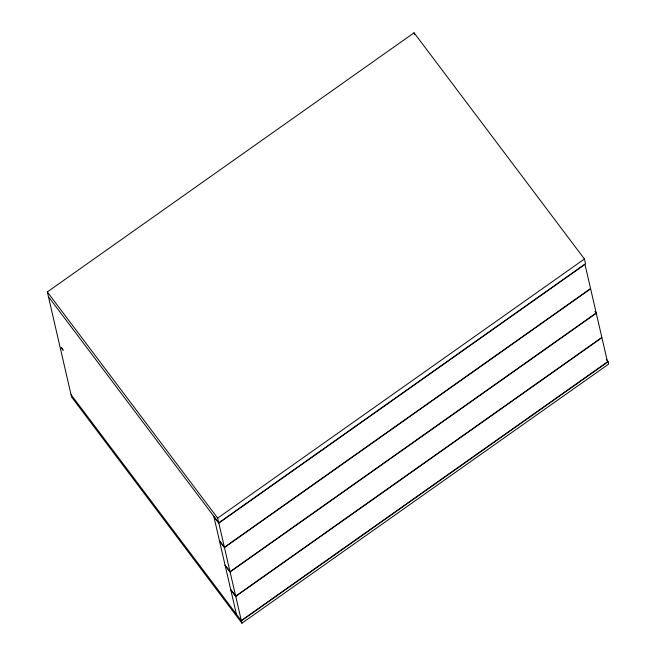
<?xml version="1.0" encoding="UTF-8"?>
<svg xmlns="http://www.w3.org/2000/svg" width="656" height="656" viewBox="0 0 656 656"><rect width="100%" height="100%" fill="white"/><g stroke="black" fill="none" stroke-linecap="round" stroke-linejoin="round"><path stroke-width="0.98" d="M606.283 359.258L608.128 361.71L608.67 364.072L241.925 623.2L71.586 397.011L47.33 291.928L414.075 32.8L584.414 258.989L585.505 263.72L218.751 522.848L48.421 296.66M218.751 522.848L217.661 518.117L584.414 258.989M224.393 547.276L218.817 523.111L584.988 264.384L590.564 288.558L224.393 547.276L219.432 540.692M230.035 571.712L224.45 547.539L590.63 288.82L596.206 312.986L230.035 571.712L225.074 565.119M596.271 313.248L601.847 337.422L235.676 596.14L230.092 571.975L596.271 313.248L595.164 311.789M235.734 596.402L601.913 337.684L607.489 361.85L241.318 620.576L235.734 596.402L230.773 589.818M241.925 623.2L241.375 620.838L608.128 361.71M595.107 311.526L596.206 312.986M47.33 291.928L217.661 518.117M213.856 516.518L218.817 523.111M219.489 540.954L224.45 547.539M225.131 565.382L230.092 571.975M230.715 589.555L235.676 596.14M71.045 394.65L241.375 620.838M414.075 32.8L414.518 34.694M213.79 516.256L236.414 614.246M61.254 347.59L63.173 350.304L61.32 347.606"/></g></svg>
